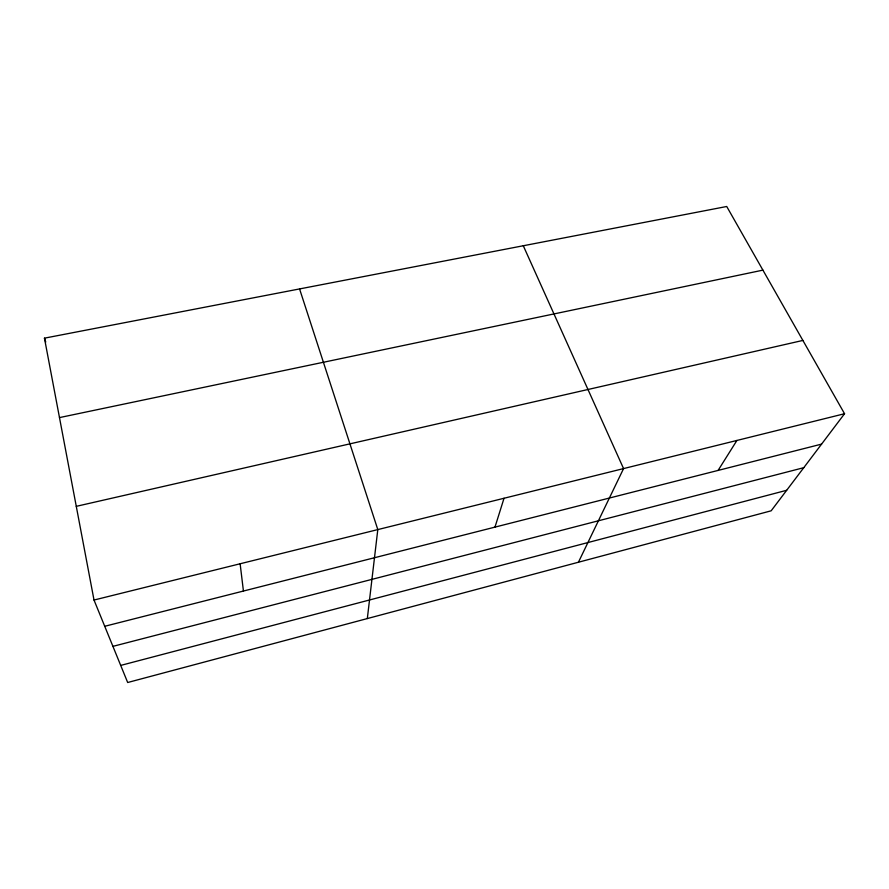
<?xml version="1.0" encoding="UTF-8"?>
<svg xmlns="http://www.w3.org/2000/svg" width="889" height="889" viewBox="0 0 889 889"><rect width="100%" height="100%" fill="white"/><g stroke="black" fill="none" stroke-linecap="round" stroke-linejoin="round"><path stroke-width="1.33" d="M367.324 618.566L377.803 529.588L299.571 288.925M494.973 527.121L504.03 498.262M578.428 562.237L623.567 468.592L523.288 245.753M718.09 470.425L736.914 440.455M844.55 413.729L771.163 510.808L127.683 682.508L94.012 600.042L44.45 338.164L726.724 206.492L844.55 413.729L94.012 600.042M120.704 665.417L786.665 490.295M112.925 646.359L803.767 467.681M104.735 626.289L821.569 444.122M76.276 506.341L802.878 340.431M59.485 417.597L762.906 270.134M44.45 338.164L45.75 342.054M240.13 563.77L243.43 591.041"/></g></svg>
